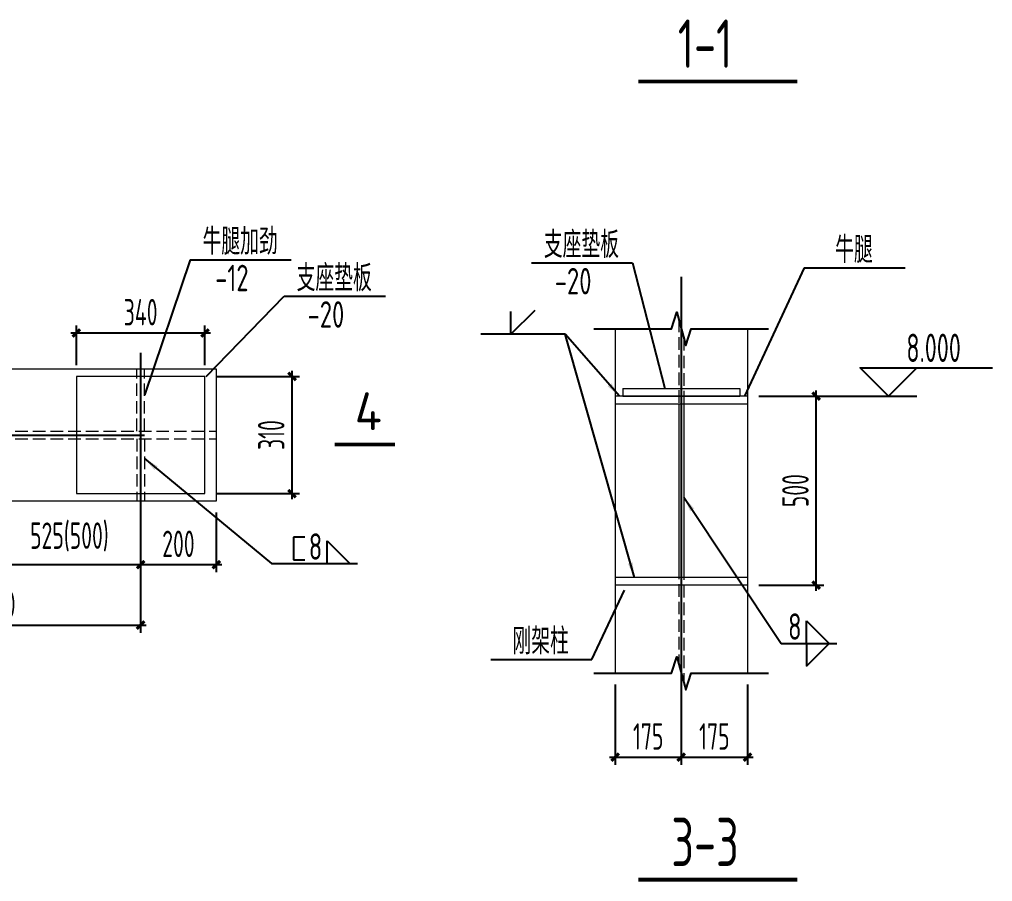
# Model space of a CAD drawing. Extents: x 447413 to 2975780, y -1432727 to 1301644.
# Drawn here: x 2672857 to 2692167, y -1051624 to -1034512 of the extents above; entities that cross this region are included whole.
import ezdxf
from ezdxf.enums import TextEntityAlignment as Align

# ---------------------------------------------------------------- set-up
doc = ezdxf.new("R2010")
doc.units = 0
doc.header["$LTSCALE"] = 1000
doc.header["$MEASUREMENT"] = 0
doc.linetypes.add('DASH', pattern=[0.35, 0.25, -0.1])
doc.layers.add('1002', color=2, linetype='Continuous', lineweight=18)
doc.layers.add('THICK', color=6, linetype='Continuous', lineweight=0)
for name, color, linetype in [('COLU_DE_NUM', 7, 'Continuous'), ('DIM', 3, 'Continuous'), ('DIM_SYMB', 3, 'Continuous'), ('DOTE', 1, 'Continuous'), ('STXT_HF', 7, 'Continuous'), ('TEXT', 6, 'Continuous'), ('THIN', 7, 'Continuous'), ('尺寸标注', 253, 'Continuous'), ('焊缝标注', 253, 'Continuous'), ('螺栓孔标注', 253, 'Continuous')]:
    doc.layers.add(name, color=color, linetype=linetype)
doc.styles.add('PkpmHz', font='Pkpmeng', dxfattribs={"width": 0.6, "bigfont": 'hztxt'})
doc.styles.get("Standard").update_dxf_attribs({"font": 'tssdeng.shx', "bigfont": 'hztxt.shx'})
doc.styles.add('TSSD_Dimension', font='sysz.shx', dxfattribs={"width": 0.7, "bigfont": 'syfs.shx'})
doc.styles.add('TSSD_Label', font='Tssdeng.shx', dxfattribs={"width": 0.7, "bigfont": 'hztxt.shx'})
doc.styles.add('TSSD_REIN', font='Tssdeng.shx', dxfattribs={"width": 0.7, "bigfont": 'hztxt.shx'})
doc.dimstyles.new('TSSD_20_150', dxfattribs={"dimtxt": 525, "dimasz": 150, "dimexe": 150, "dimexo": 225, "dimgap": 150, "dimtad": 1, "dimdec": 0, "dimlfac": 0.133333, "dimzin": 0, "dimdsep": 46, "dimtxsty": 'TSSD_Dimension', "dimblk": 'ARCHTICK', "dimcen": 0, "dimdle": 112.5, "dimclrt": 7, "dimadec": 0, "dimazin": 0, "dimtfac": 1, "dimtdec": 0, "dimtix": 1, "dimtmove": 2, "dimatfit": 3, "dimfxl": 0, "dimtolj": 1, "dimtzin": 0, "dimarcsym": 0})
doc.dimstyles.new('TSSD_50_100', dxfattribs={"dimtxt": 350, "dimasz": 100, "dimexe": 100, "dimexo": 250, "dimgap": 100, "dimtad": 1, "dimdec": 0, "dimlfac": 0.5, "dimzin": 0, "dimdsep": 46, "dimtxsty": 'TSSD_Dimension', "dimblk": 'ARCHTICK', "dimcen": 0, "dimdle": 100, "dimclrt": 7, "dimadec": 0, "dimazin": 0, "dimtfac": 1, "dimtdec": 0, "dimtix": 1, "dimtmove": 2, "dimatfit": 3, "dimfxl": 0, "dimtolj": 1, "dimtzin": 0, "dimarcsym": 0})
doc.dimstyles.new('TSSD_LEADER_STYLE_300.0', dxfattribs={"dimtxt": 0.18, "dimasz": 300, "dimexe": 0.18, "dimexo": 0.0625, "dimgap": 0.09, "dimtad": 0, "dimtih": 1, "dimtoh": 1, "dimdec": 4, "dimzin": 0, "dimdsep": 46, "dimtxsty": 'Standard', "dimcen": 0.09, "dimadec": 0, "dimazin": 0, "dimtfac": 1, "dimtdec": 4, "dimtofl": 0, "dimtmove": 0, "dimatfit": 3, "dimfxl": 0, "dimtolj": 1, "dimtzin": 0, "dimarcsym": 0})

# ---------------------------------------------------------------- blocks, each defined once
blk = doc.blocks.new('_ArchTick')
at = {"color": 0, "linetype": 'ByBlock', "const_width": 0.4}
blk.add_lwpolyline([(-0.5, -0.5), (0.5, 0.5)], dxfattribs=at)
blk = doc.blocks.new('*D1548')
at = {"layer": 'Defpoints', "color": 0, "transparency": 16777216}
for p in [(2672074, -1043178), (2675262, -1044701), (2675262, -1045334)]:
    blk.add_point(p, dxfattribs=at)
at = {"layer": 'DIM', "color": 0, "lineweight": -2, "transparency": 16777216}
for p, q in [((2672074, -1043403), (2672074, -1045484)), ((2675262, -1044926), (2675262, -1045484)), ((2671962, -1045334), (2675374, -1045334))]:
    blk.add_line(p, q, dxfattribs=at)
at = {"layer": 'DIM', "color": 0, "lineweight": -2, "transparency": 16777216, "xscale": 150, "yscale": 150, "zscale": 150, "rotation": 180}
blk.add_blockref('_ArchTick', (2672074, -1045334), dxfattribs=at)
at = {"layer": 'DIM', "color": 0, "lineweight": -2, "transparency": 16777216, "xscale": 150, "yscale": 150, "zscale": 150}
blk.add_blockref('_ArchTick', (2675262, -1045334), dxfattribs=at)
at = {"layer": 'DIM', "color": 7, "transparency": 16777216, "insert": (2673848, -1044784), "char_height": 525, "attachment_point": 5, "style": 'TSSD_Dimension'}
blk.add_mtext('\\A1;525(500)', dxfattribs=at)
blk = doc.blocks.new('*D1549')
at = {"layer": 'Defpoints', "color": 0, "transparency": 16777216}
for p in [(2676762, -1044074), (2675262, -1044701), (2676762, -1045334)]:
    blk.add_point(p, dxfattribs=at)
at = {"layer": 'DIM', "color": 0, "lineweight": -2, "transparency": 16777216}
for p, q in [((2676762, -1044299), (2676762, -1045484)), ((2675262, -1044926), (2675262, -1045484)), ((2675149, -1045334), (2676874, -1045334))]:
    blk.add_line(p, q, dxfattribs=at)
at = {"layer": 'DIM', "color": 0, "lineweight": -2, "transparency": 16777216, "xscale": 150, "yscale": 150, "zscale": 150, "rotation": 180}
blk.add_blockref('_ArchTick', (2675262, -1045334), dxfattribs=at)
at = {"layer": 'DIM', "color": 0, "lineweight": -2, "transparency": 16777216, "xscale": 150, "yscale": 150, "zscale": 150}
blk.add_blockref('_ArchTick', (2676762, -1045334), dxfattribs=at)
at = {"layer": 'DIM', "color": 7, "transparency": 16777216, "insert": (2676012, -1044921), "char_height": 525, "attachment_point": 5, "style": 'TSSD_Dimension'}
blk.add_mtext('\\A1;200', dxfattribs=at)
blk = doc.blocks.new('*D1550')
at = {"layer": 'Defpoints', "color": 0, "transparency": 16777216}
for p in [(2669637, -1044341), (2675262, -1044341), (2675262, -1046535)]:
    blk.add_point(p, dxfattribs=at)
at = {"layer": 'DIM', "color": 0, "lineweight": -2, "transparency": 16777216}
for p, q in [((2669637, -1044566), (2669637, -1046685)), ((2675262, -1044566), (2675262, -1046685)), ((2669524, -1046535), (2675374, -1046535))]:
    blk.add_line(p, q, dxfattribs=at)
at = {"layer": 'DIM', "color": 0, "lineweight": -2, "transparency": 16777216, "xscale": 150, "yscale": 150, "zscale": 150, "rotation": 180}
blk.add_blockref('_ArchTick', (2669637, -1046535), dxfattribs=at)
at = {"layer": 'DIM', "color": 0, "lineweight": -2, "transparency": 16777216, "xscale": 150, "yscale": 150, "zscale": 150}
blk.add_blockref('_ArchTick', (2675262, -1046535), dxfattribs=at)
at = {"layer": 'DIM', "color": 7, "transparency": 16777216, "insert": (2672449, -1046122), "char_height": 525, "attachment_point": 5, "style": 'TSSD_Dimension'}
blk.add_mtext('\\A1;750', dxfattribs=at)
blk = doc.blocks.new('*D1553')
at = {"layer": 'Defpoints', "color": 0, "transparency": 16777216}
for p in [(2676537, -1040736), (2673987, -1041599), (2676537, -1041599)]:
    blk.add_point(p, dxfattribs=at)
at = {"layer": 'DIM', "color": 0, "lineweight": -2, "transparency": 16777216}
for p, q in [((2673987, -1041374), (2673987, -1040586)), ((2676537, -1041374), (2676537, -1040586)), ((2673874, -1040736), (2676649, -1040736))]:
    blk.add_line(p, q, dxfattribs=at)
at = {"layer": 'DIM', "color": 0, "lineweight": -2, "transparency": 16777216, "xscale": 150, "yscale": 150, "zscale": 150, "rotation": 180}
blk.add_blockref('_ArchTick', (2673987, -1040736), dxfattribs=at)
at = {"layer": 'DIM', "color": 0, "lineweight": -2, "transparency": 16777216, "xscale": 150, "yscale": 150, "zscale": 150}
blk.add_blockref('_ArchTick', (2676537, -1040736), dxfattribs=at)
at = {"layer": 'DIM', "color": 7, "transparency": 16777216, "insert": (2675262, -1040323), "char_height": 525, "attachment_point": 5, "style": 'TSSD_Dimension'}
blk.add_mtext('\\A1;340', dxfattribs=at)
blk = doc.blocks.new('*D1554')
at = {"layer": 'Defpoints', "color": 0, "transparency": 16777216}
for p in [(2676537, -1041599), (2678267, -1041599), (2676537, -1043924)]:
    blk.add_point(p, dxfattribs=at)
at = {"layer": 'DIM', "color": 0, "lineweight": -2, "transparency": 16777216}
for p, q in [((2678267, -1044036), (2678267, -1041486)), ((2676762, -1041599), (2678417, -1041599)), ((2676762, -1043924), (2678417, -1043924))]:
    blk.add_line(p, q, dxfattribs=at)
at = {"layer": 'DIM', "color": 0, "lineweight": -2, "transparency": 16777216, "xscale": 150, "yscale": 150, "zscale": 150}
for p, rotation in [((2678267, -1041599), 90), ((2678267, -1043924), 270)]:
    blk.add_blockref('_ArchTick', p, dxfattribs=dict(at, rotation=rotation))
at = {"layer": 'DIM', "color": 7, "transparency": 16777216, "insert": (2677854, -1042761), "char_height": 525, "attachment_point": 5, "rotation": 90, "style": 'TSSD_Dimension'}
blk.add_mtext('\\A1;310', dxfattribs=at)
blk = doc.blocks.new('_WELD004')
at = {"color": 0, "linetype": 'ByBlock'}
for p, q in [((0, 1), (1, 0)), ((0, 0), (0, 1))]:
    blk.add_line(p, q, dxfattribs=at)
blk = doc.blocks.new('_WELD0013')
at = {"color": 0, "linetype": 'ByBlock'}
for p, q in [((0.5, 1), (0, 1)), ((0.5, 0), (0.5, 1)), ((0, 0), (0.5, 0))]:
    blk.add_line(p, q, dxfattribs=at)
blk = doc.blocks.new('*D1555')
at = {"layer": 'Defpoints', "color": 0, "transparency": 16777216}
for p in [(2684678, -1047491), (2685990, -1047653), (2685990, -1049156)]:
    blk.add_point(p, dxfattribs=at)
at = {"layer": 'DIM', "color": 0, "lineweight": -2, "transparency": 16777216}
for p, q in [((2684678, -1047716), (2684678, -1049306)), ((2685990, -1047878), (2685990, -1049306)), ((2684565, -1049156), (2686103, -1049156))]:
    blk.add_line(p, q, dxfattribs=at)
at = {"layer": 'DIM', "color": 0, "lineweight": -2, "transparency": 16777216, "xscale": 150, "yscale": 150, "zscale": 150, "rotation": 180}
blk.add_blockref('_ArchTick', (2684678, -1049156), dxfattribs=at)
at = {"layer": 'DIM', "color": 0, "lineweight": -2, "transparency": 16777216, "xscale": 150, "yscale": 150, "zscale": 150}
blk.add_blockref('_ArchTick', (2685990, -1049156), dxfattribs=at)
at = {"layer": 'DIM', "color": 7, "transparency": 16777216, "insert": (2685334, -1048744), "char_height": 525, "attachment_point": 5, "style": 'TSSD_Dimension'}
blk.add_mtext('\\A1;175', dxfattribs=at)
blk = doc.blocks.new('*D1556')
at = {"layer": 'Defpoints', "color": 0, "transparency": 16777216}
for p in [(2687303, -1047491), (2685990, -1047653), (2687303, -1049156)]:
    blk.add_point(p, dxfattribs=at)
at = {"layer": 'DIM', "color": 0, "lineweight": -2, "transparency": 16777216}
for p, q in [((2687303, -1047716), (2687303, -1049306)), ((2685990, -1047878), (2685990, -1049306)), ((2685878, -1049156), (2687415, -1049156))]:
    blk.add_line(p, q, dxfattribs=at)
at = {"layer": 'DIM', "color": 0, "lineweight": -2, "transparency": 16777216, "xscale": 150, "yscale": 150, "zscale": 150, "rotation": 180}
blk.add_blockref('_ArchTick', (2685990, -1049156), dxfattribs=at)
at = {"layer": 'DIM', "color": 0, "lineweight": -2, "transparency": 16777216, "xscale": 150, "yscale": 150, "zscale": 150}
blk.add_blockref('_ArchTick', (2687303, -1049156), dxfattribs=at)
at = {"layer": 'DIM', "color": 7, "transparency": 16777216, "insert": (2686647, -1048744), "char_height": 525, "attachment_point": 5, "style": 'TSSD_Dimension'}
blk.add_mtext('\\A1;175', dxfattribs=at)
blk = doc.blocks.new('*D1557')
at = {"layer": 'Defpoints', "color": 0, "transparency": 16777216}
for p in [(2687303, -1041990), (2688667, -1041990), (2687303, -1045740)]:
    blk.add_point(p, dxfattribs=at)
at = {"layer": 'DIM', "color": 0, "lineweight": -2, "transparency": 16777216}
for p, q in [((2688667, -1045853), (2688667, -1041878)), ((2687528, -1041990), (2688817, -1041990)), ((2687528, -1045740), (2688817, -1045740))]:
    blk.add_line(p, q, dxfattribs=at)
at = {"layer": 'DIM', "color": 0, "lineweight": -2, "transparency": 16777216, "xscale": 150, "yscale": 150, "zscale": 150}
for p, rotation in [((2688667, -1041990), 90), ((2688667, -1045740), 270)]:
    blk.add_blockref('_ArchTick', p, dxfattribs=dict(at, rotation=rotation))
at = {"layer": 'DIM', "color": 7, "transparency": 16777216, "insert": (2688255, -1043865), "char_height": 525, "attachment_point": 5, "rotation": 90, "style": 'TSSD_Dimension'}
blk.add_mtext('\\A1;500', dxfattribs=at)

msp = doc.modelspace()

# ---------------------------------------------------------------- linework, layer by layer
at = {"color": 0, "linetype": 'ByBlock', "extrusion": (0, -1.22465e-16, -1)}
for q in [(2683087.9, -1040279.9, 126000), (2682610.6, -1040307.2, 126000)]:
    msp.add_line((2682610.6, -1040757.2, 126000), q, dxfattribs=at)
at = {"layer": '1002', "ltscale": 100}
for p, q in [((2672074.4, -1041448.7, 126000), (2676761.9, -1041448.7, 126000)), ((2676761.9, -1041448.7, 126000), (2676761.9, -1044073.7, 126000)), ((2687303, -1041990.1, 126000), (2684678, -1041990.1, 126000)), ((2684678, -1041990.1, 126000), (2684678, -1042140.1, 126000)), ((2684678, -1042140.1, 126000), (2687303, -1042140.1, 126000)), ((2685940.5, -1042140.1, 126000), (2685940.5, -1045590.1, 126000)), ((2686040.5, -1042140.1, 126000), (2686040.5, -1045590.1, 126000)), ((2687303, -1041990.1, 126000), (2687303, -1042140.1, 126000)), ((2676761.9, -1044073.7, 126000), (2672074.4, -1044073.7, 126000)), ((2687303, -1045590.1, 126000), (2684678, -1045590.1, 126000)), ((2684678, -1045590.1, 126000), (2684678, -1045740.1, 126000)), ((2687303, -1045590.1, 126000), (2687303, -1045740.1, 126000)), ((2687303, -1045740.1, 126000), (2684678, -1045740.1, 126000))]:
    msp.add_line(p, q, dxfattribs=at)
at = {"layer": '1002', "color": 7, "ltscale": 100}
for p, q in [((2676536.9, -1041598.7, 126000), (2673986.9, -1041598.7, 126000)), ((2673986.9, -1041598.7, 126000), (2673986.9, -1043923.7, 126000)), ((2676536.9, -1043923.7, 126000), (2676536.9, -1041598.7, 126000)), ((2684828, -1041840.1, 126000), (2687153, -1041840.1, 126000)), ((2684828, -1041840.1, 126000), (2684828, -1041990.1, 126000)), ((2687153, -1041840.1, 126000), (2687153, -1041990.1, 126000)), ((2684828, -1041990.1, 126000), (2687153, -1041990.1, 126000)), ((2673986.9, -1043923.7, 126000), (2676536.9, -1043923.7, 126000))]:
    msp.add_line(p, q, dxfattribs=at)
at = {"layer": 'DIM_SYMB', "const_width": 75, "elevation": 126000}
for points in [[(2685139.6, -1035742.3), (2688294.3, -1035742.3)], [(2685139.6, -1051587), (2688294.3, -1051587)]]:
    msp.add_lwpolyline(points, dxfattribs=at)
at = {"layer": 'DOTE'}
for p, q in [((2685990.5, -1039618, 126000), (2685990.5, -1048710.1, 126000)), ((2675261.9, -1041130.9, 126000), (2675261.9, -1045606.2, 126000)), ((2666143.2, -1042761.2, 126000), (2675339.8, -1042761.2, 126000))]:
    msp.add_line(p, q, dxfattribs=at)
at = {"layer": 'STXT_HF'}
for p, q in [((2683683.6, -1040757.2, 126000), (2682010.6, -1040757.2, 126000)), ((2677860.5, -1045312, 126000), (2679564.8, -1045312, 126000)), ((2687971.7, -1046900.2, 126000), (2689075.4, -1046900.2, 126000))]:
    msp.add_line(p, q, dxfattribs=at)
at = {"layer": 'TEXT'}
msp.add_line((2688817, -1041990.1, 126000), (2690667.1, -1041990.1, 126000), dxfattribs=at)
msp.add_lwpolyline([(2690667.1, -1041427.6), (2690104.6, -1041990.1), (2689542.1, -1041427.6), (2692167.1, -1041427.6)], dxfattribs=at)
at = {"layer": 'THICK', "const_width": 75, "elevation": 126000}
msp.add_lwpolyline([(2679112.7, -1042950.2), (2680312.7, -1042950.2)], dxfattribs=at)
at = {"layer": 'THIN', "elevation": 126000}
for points in [[(2684258, -1040653.1), (2685795.5, -1040653.1), (2685900.5, -1040323.1), (2686080.5, -1040983.1), (2686185.5, -1040653.1), (2687723, -1040653.1)], [(2684258, -1047491), (2685795.5, -1047491), (2685900.5, -1047161), (2686080.5, -1047821), (2686185.5, -1047491), (2687723, -1047491)]]:
    msp.add_lwpolyline(points, dxfattribs=at)
at = {"layer": '尺寸标注', "color": 3, "linetype": 'DASH', "lineweight": 18}
for p, q in [((2685940.5, -1040469.8, 126000), (2685940.5, -1047307.6, 126000)), ((2686040.5, -1040836.5, 126000), (2686040.5, -1047674.3, 126000))]:
    msp.add_line(p, q, dxfattribs=at)
at = {"layer": '尺寸标注', "color": 3, "lineweight": 18, "ltscale": 100}
for p, q in [((2684678, -1040653.1, 126000), (2684678, -1047491, 126000)), ((2687303, -1040653.1, 126000), (2687303, -1047491, 126000))]:
    msp.add_line(p, q, dxfattribs=at)
at = {"layer": '焊缝标注', "color": 2, "linetype": 'DASH', "lineweight": 18}
for p, q in [((2675186.9, -1042686.2, 126000), (2675186.9, -1041448.7, 126000)), ((2675336.9, -1042686.2, 126000), (2675336.9, -1041448.7, 126000)), ((2672074.4, -1042686.2, 126000), (2676761.9, -1042686.2, 126000)), ((2672074.4, -1042836.2, 126000), (2676761.9, -1042836.2, 126000)), ((2675186.9, -1042836.2, 126000), (2675186.9, -1044073.7, 126000)), ((2675336.9, -1042836.2, 126000), (2675336.9, -1044073.7, 126000))]:
    msp.add_line(p, q, dxfattribs=at)
at = {"layer": '螺栓孔标注', "ltscale": 100}
for p, q in [((2676247, -1039282.5, 126000), (2675336.9, -1041972.7, 126000)), ((2676247, -1039282.5, 126000), (2678252, -1039282.5, 126000)), ((2683018.9, -1039345.4, 126000), (2685023.9, -1039345.4, 126000)), ((2685023.9, -1039345.4, 126000), (2685665.6, -1041840.1, 126000)), ((2688427, -1039443.1, 126000), (2690432, -1039443.1, 126000)), ((2676559.1, -1041597.7, 126000), (2678113.3, -1040007.3, 126000)), ((2678113.3, -1040007.3, 126000), (2680118.3, -1040007.3, 126000)), ((2684215.7, -1047215.9, 126000), (2684865.4, -1045842.7, 126000)), ((2682210.7, -1047215.9, 126000), (2684215.7, -1047215.9, 126000))]:
    msp.add_line(p, q, dxfattribs=at)
at = {"layer": '螺栓孔标注'}
msp.add_line((2688427, -1039443.1, 126000), (2687247.4, -1041990.1, 126000), dxfattribs=at)

# ---------------------------------------------------------------- block references
at = {"layer": 'STXT_HF', "zscale": 450, "rotation": 180}
for name, p, xscale, yscale in [('_WELD0013', (2678523.5, -1044787, 126000), 450, 450), ('_WELD004', (2688475.4, -1046900.2, 126000), -450, 449.9999999999999)]:
    msp.add_blockref(name, p, dxfattribs=dict(at, xscale=xscale, yscale=yscale))
at = {"layer": 'STXT_HF', "xscale": 450, "yscale": 450, "zscale": 450}
for p in [(2678964.8, -1045312, 126000), (2688475.4, -1046900.2, 126000)]:
    msp.add_blockref('_WELD004', p, dxfattribs=at)

# ---------------------------------------------------------------- texts
at = {"layer": 'COLU_DE_NUM', "style": 'TSSD_Label', "width": 0.7}
for s, p in [('1-1', (2686462.6, -1034992.3, 126000)), ('3-3', (2686462.6, -1050837, 126000))]:
    msp.add_text(s, height=960, dxfattribs=at).set_placement(p, align=Align.MIDDLE)
at = {"layer": 'TEXT', "style": 'TSSD_REIN', "width": 0.65}
msp.add_text('8.000', height=562.5, dxfattribs=at).set_placement((2690997.4, -1041030.2, 126000), align=Align.MIDDLE)
at = {"layer": 'THICK', "style": 'TSSD_Label'}
msp.add_text('4', height=750, dxfattribs=at).set_placement((2679510.8, -1042662.7, 126000))
at = {"layer": '焊缝标注', "style": 'PkpmHz', "width": 0.71}
for s, p in [('牛腿加劲', (2677236.6, -1039183.4, 126000)), ('支座垫板', (2684008.5, -1039246.3, 126000)), ('牛腿', (2689416.5, -1039344, 126000)), ('支座垫板', (2679102.8, -1039908.3, 126000)), ('刚架柱', (2683200.3, -1047116.8, 126000))]:
    msp.add_text(s, height=525, dxfattribs=at).set_placement(p, align=Align.CENTER)
for s, p in [('-12', (2677072.5, -1039381.5, 126000)), ('-20', (2683844.4, -1039444.4, 126000)), ('-20', (2678938.8, -1040106.4, 126000))]:
    msp.add_text(s, height=525, dxfattribs=at).set_placement(p, align=Align.TOP_CENTER)
for p in [(2678598.5, -1045237, 126000), (2688109.1, -1046825.2, 126000)]:
    msp.add_text('8', height=525, dxfattribs=at).set_placement(p)

# ---------------------------------------------------------------- dimensions: what is measured, and where the dimension line sits
at = {"layer": 'DIM'}
for base, p1, p2, picture, middle in [((2676536.9, -1040735.7, 126000), (2673986.9, -1041598.7, 126000), (2676536.9, -1041598.7, 126000), '*D1553', (2675261.9, -1040323.2, 126000)), ((2676761.9, -1045333.9, 126000), (2675261.9, -1044700.7, 126000), (2676761.9, -1044073.7, 126000), '*D1549', (2676011.9, -1044921.4, 126000)), ((2675261.9, -1046534.9, 126000), (2669636.9, -1044341.1, 126000), (2675261.9, -1044341.1, 126000), '*D1550', (2672449.4, -1046122.4, 126000)), ((2685990.5, -1049156.2, 126000), (2684678, -1047491, 126000), (2685990.5, -1047653.1, 126000), '*D1555', (2685334.2, -1048743.7, 126000)), ((2687303, -1049156.2, 126000), (2685990.5, -1047653.1, 126000), (2687303, -1047491, 126000), '*D1556', (2686646.7, -1048743.7, 126000))]:
    dim = msp.add_linear_dim(base=base, p1=p1, p2=p2, dimstyle='TSSD_20_150', dxfattribs=at)
    dim.commit()
    dim.dimension.update_dxf_attribs({"geometry": picture, "text_midpoint": middle})
for base, p1, p2, picture, middle in [((2678266.6, -1041598.7, 126000), (2676536.9, -1043923.7, 126000), (2676536.9, -1041598.7, 126000), '*D1554', (2677854.1, -1042761.2, 126000)), ((2688667, -1041990.1, 126000), (2687303, -1045740.1, 126000), (2687303, -1041990.1, 126000), '*D1557', (2688254.5, -1043865.1, 126000))]:
    dim = msp.add_linear_dim(base=base, p1=p1, p2=p2, angle=90, dimstyle='TSSD_20_150', dxfattribs=at)
    dim.commit()
    dim.dimension.update_dxf_attribs({"geometry": picture, "text_midpoint": middle})
dim = msp.add_linear_dim(base=(2675261.9, -1045333.9, 126000), p1=(2672074.4, -1043178, 126000), p2=(2675261.9, -1044700.7, 126000), text='525(500)', dimstyle='TSSD_20_150', dxfattribs=at)
dim.commit()
dim.dimension.update_dxf_attribs({"geometry": '*D1548', "text_midpoint": (2673847.9, -1044783.9, 126000), "dimtype": 128})

# ---------------------------------------------------------------- leaders
at = {"layer": 'STXT_HF'}
for points in [[(2684763.6, -1041990.1, 126000), (2683683.6, -1040757.2, 126000)], [(2675336.9, -1043228.1, 126000), (2677860.5, -1045312, 126000)], [(2686040.5, -1043996.6, 126000), (2687971.7, -1046900.2, 126000)]]:
    msp.add_leader(points, dimstyle='TSSD_LEADER_STYLE_300.0', dxfattribs=at)
at = {"layer": 'THIN'}
msp.add_leader([(2685059.8, -1045590.1, 126000), (2683683.6, -1040757.2, 126000)], dimstyle='TSSD_50_100', override={"dimasz": 300}, dxfattribs=at)

doc.saveas('drawing.dxf')
